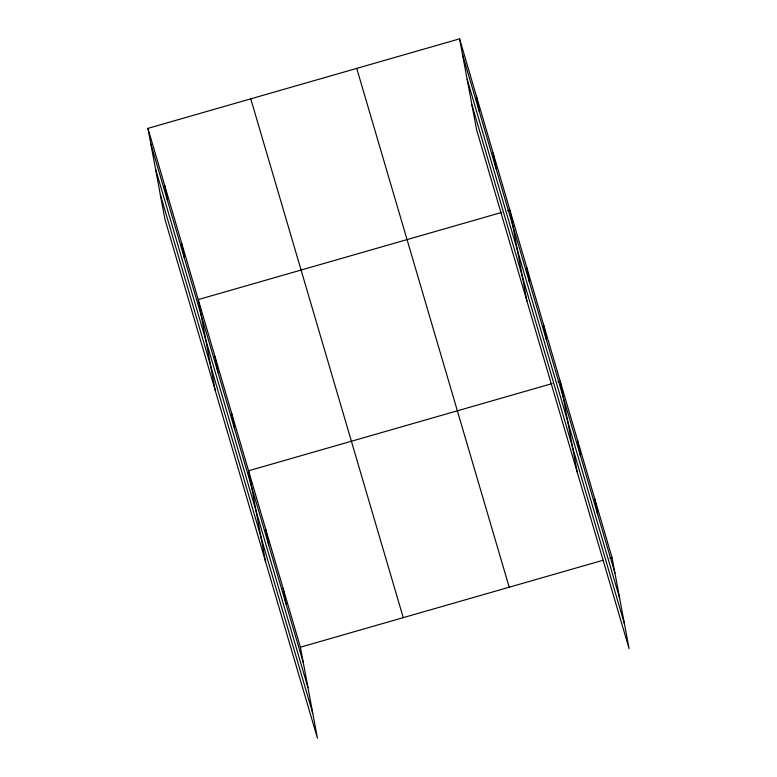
<?xml version="1.0" encoding="UTF-8"?>
<svg xmlns="http://www.w3.org/2000/svg" width="777" height="777" viewBox="0 0 777 777"><rect width="100%" height="100%" fill="white"/><g stroke="black" fill="none" stroke-linecap="round" stroke-linejoin="round"><path stroke-width="1.17" d="M147.921 128.38L300.398 647.192L317.424 738.15L164.947 219.337L147.921 128.38L459.576 38.85L612.053 557.663L629.079 648.62L476.602 129.808L459.576 38.85M501.893 212.354L198.242 299.592L215.258 390.54M507.614 210.713L509.897 210.062L526.923 301.01M552.214 383.566L248.553 470.794L265.579 561.752M557.925 381.925L560.217 381.264L577.233 472.222M300.398 647.192L602.913 560.295M609.77 558.323L612.053 557.663M462.48 54.341L614.957 573.154M467.142 79.244L619.619 598.057M471.94 104.905L624.417 623.717M356.73 68.395L509.207 587.208M250.767 98.834L403.244 617.647M150.816 143.862L303.302 662.684M155.478 168.774L307.954 687.587M160.285 194.425L312.762 713.247M594.774 498.863L597.678 514.355M577.496 440.064L580.39 455.555M543.444 324.203L546.338 339.685M526.67 267.133L529.564 282.614M493.123 152.991L496.017 168.473M476.35 95.921L479.254 111.402M283.119 588.393L286.014 603.884M265.841 529.593L268.735 545.085M231.789 413.723L234.683 429.215M215.015 356.662L217.91 372.144M181.468 242.521L184.363 258.003M164.695 185.45L167.589 200.932"/></g></svg>
